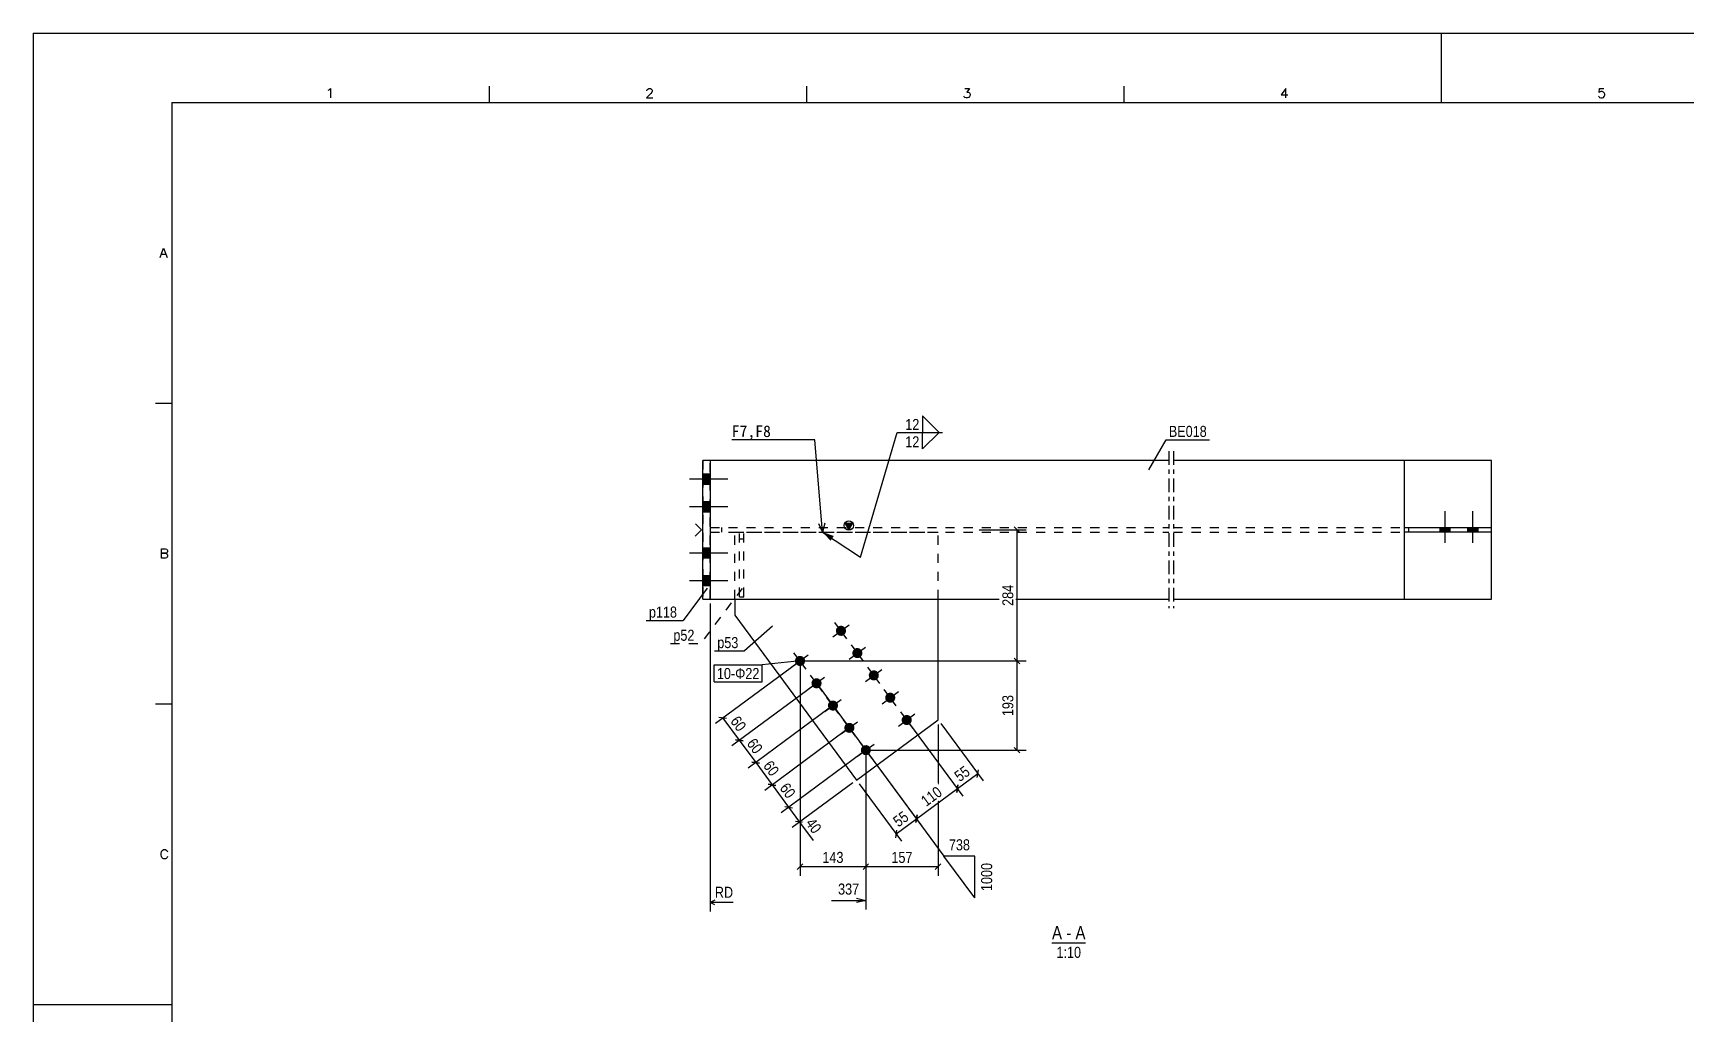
# Model space of a CAD drawing. Header units: millimetres. Extents: x -541 to 54, y -143 to 278.
# Drawn here: x -541 to -183, y 65.3 to 277.7 of the extents above; entities that cross this region are included whole.
import ezdxf

# ---------------------------------------------------------------- set-up
doc = ezdxf.new("R2010")
doc.units = ezdxf.units.MM
doc.linetypes.add('DXK_LINE_DOT2', pattern=[3.9198, 1.9599, -1.9599])
doc.linetypes.add('DXK_LINE_DOT3', pattern=[5.9187, 2.979, -0.9799, 0.9799, -0.9799])
doc.layers.add('WELD_LABELS', color=5, linetype='Continuous')
doc.styles.add('Arial Narrow', font='ARIALN.TTF', dxfattribs={"height": 0.2})

# ---------------------------------------------------------------- blocks, each defined once
blk = doc.blocks.new('Unknown-234527772-4039')
at = {"color": 7, "linetype": 'Continuous'}
for p, q in [((-540.99, 277.66), (54.01, 277.66)), ((-540.99, 277.66), (-540.99, -143.05)), ((-235.98, 277.66), (-235.98, 262.63)), ((-477.06, 265.28), (-476.87, 265.38)), ((-476.87, 265.38), (-476.59, 265.66)), ((-476.59, 265.66), (-476.59, 263.66)), ((-442.21, 266.14), (-442.21, 262.63)), ((-408.01, 265.26), (-407.92, 265.45)), ((-408.01, 265.16), (-408.01, 265.26)), ((-407.92, 265.45), (-407.82, 265.54)), ((-407.82, 265.54), (-407.64, 265.64)), ((-407.64, 265.64), (-407.26, 265.64)), ((-407.26, 265.64), (-407.07, 265.54)), ((-407.07, 265.54), (-406.97, 265.45)), ((-406.97, 265.45), (-406.88, 265.26)), ((-406.88, 265.06), (-406.97, 264.87)), ((-406.88, 265.26), (-406.88, 265.06)), ((-373.47, 266.14), (-373.47, 262.63)), ((-339.18, 265.64), (-338.13, 265.64)), ((-338.13, 265.64), (-338.7, 264.87)), ((-304.72, 266.14), (-304.72, 262.63)), ((-269.67, 265.64), (-270.63, 264.3)), ((-269.67, 263.63), (-269.67, 265.64)), ((-201.79, 264.78), (-201.7, 265.64)), ((-201.7, 265.64), (-200.75, 265.64)), ((-201.41, 264.97), (-201.7, 264.87)), ((-201.13, 264.97), (-201.41, 264.97)), ((-200.85, 264.87), (-201.13, 264.97)), ((-510.94, 262.63), (38.98, 262.63)), ((-510.94, 262.63), (-510.94, -128.03)), ((-407.16, 264.59), (-408.11, 263.63)), ((-408.11, 263.63), (-406.78, 263.63)), ((-406.97, 264.87), (-407.16, 264.59)), ((-339.28, 263.82), (-339.37, 264.02)), ((-339.18, 263.73), (-339.28, 263.82)), ((-338.89, 263.63), (-339.18, 263.73)), ((-338.61, 263.63), (-338.89, 263.63)), ((-338.7, 264.87), (-338.42, 264.87)), ((-338.32, 263.73), (-338.61, 263.63)), ((-338.42, 264.87), (-338.22, 264.78)), ((-338.13, 263.92), (-338.32, 263.73)), ((-338.22, 264.78), (-338.13, 264.68)), ((-338.13, 264.68), (-338.03, 264.4)), ((-338.03, 264.21), (-338.13, 263.92)), ((-338.03, 264.4), (-338.03, 264.21)), ((-270.63, 264.3), (-269.19, 264.3)), ((-201.89, 264.02), (-201.79, 263.82)), ((-201.7, 264.87), (-201.79, 264.78)), ((-201.79, 263.82), (-201.7, 263.73)), ((-201.7, 263.73), (-201.41, 263.63)), ((-201.41, 263.63), (-201.13, 263.63)), ((-201.13, 263.63), (-200.85, 263.73)), ((-200.66, 264.68), (-200.85, 264.87)), ((-200.85, 263.73), (-200.66, 263.92)), ((-200.56, 264.4), (-200.66, 264.68)), ((-200.66, 263.92), (-200.56, 264.21)), ((-200.56, 264.21), (-200.56, 264.4)), ((-513.49, 229.08), (-512.72, 231.08)), ((-513.2, 229.75), (-512.24, 229.75)), ((-512.72, 231.08), (-511.95, 229.08)), ((-514.45, 197.52), (-510.94, 197.52)), ((-513.18, 163.97), (-513.18, 165.97)), ((-513.18, 165.97), (-512.32, 165.97)), ((-512.32, 165.02), (-513.18, 165.02)), ((-513.18, 165.02), (-512.32, 165.02)), ((-512.32, 165.97), (-512.03, 165.87)), ((-512.03, 165.11), (-512.32, 165.02)), ((-512.32, 165.02), (-512.03, 164.92)), ((-512.03, 165.87), (-511.94, 165.78)), ((-511.94, 165.21), (-512.03, 165.11)), ((-512.03, 164.92), (-511.94, 164.82)), ((-511.94, 165.78), (-511.84, 165.59)), ((-511.84, 165.4), (-511.94, 165.21)), ((-511.94, 164.82), (-511.84, 164.63)), ((-511.84, 165.59), (-511.84, 165.4)), ((-512.32, 163.97), (-513.18, 163.97)), ((-512.03, 164.06), (-512.32, 163.97)), ((-511.94, 164.16), (-512.03, 164.06)), ((-511.84, 164.35), (-511.94, 164.16)), ((-511.84, 164.63), (-511.84, 164.35)), ((-514.45, 132.42), (-510.94, 132.42)), ((-513.27, 100.09), (-513.18, 100.38)), ((-513.18, 100.38), (-513.08, 100.57)), ((-513.08, 100.57), (-512.89, 100.76)), ((-512.89, 100.76), (-512.7, 100.86)), ((-512.7, 100.86), (-512.32, 100.86)), ((-512.32, 100.86), (-512.13, 100.76)), ((-512.13, 100.76), (-511.94, 100.57)), ((-511.94, 100.57), (-511.84, 100.38)), ((-513.27, 99.62), (-513.27, 100.09)), ((-513.18, 99.33), (-513.27, 99.62)), ((-513.08, 99.14), (-513.18, 99.33)), ((-512.89, 98.95), (-513.08, 99.14)), ((-512.7, 98.85), (-512.89, 98.95)), ((-512.32, 98.85), (-512.7, 98.85)), ((-512.13, 98.95), (-512.32, 98.85)), ((-511.94, 99.14), (-512.13, 98.95)), ((-511.84, 99.33), (-511.94, 99.14)), ((-540.99, 67.3), (-510.94, 67.3))]:
    blk.add_line(p, q, dxfattribs=at)
blk = doc.blocks.new('Unknown-234527772-11 - 2046')
at = {"color": 6, "linetype": 'Continuous'}
blk.add_line((-320.29, 80.66), (-313.02, 80.66), dxfattribs=at)
at = {"color": 0, "linetype": 'Continuous'}
blk.add_wipeout([(-318.1, 81.41), (-318.1, 84.41), (-320.29, 84.41), (-320.29, 81.41)], dxfattribs=at)
blk.add_wipeout([(-316.11, 81.41), (-316.11, 84.41), (-317.2, 84.41), (-317.2, 81.41)], dxfattribs=at)
blk.add_wipeout([(-313.02, 81.41), (-313.02, 84.41), (-315.21, 84.41), (-315.21, 81.41)], dxfattribs=at)
at = {"color": 6, "linetype": 'Continuous', "style": 'Arial Narrow'}
blk.add_text('-', height=2.86, dxfattribs=at).set_placement((-317.2, 81.41))
at = {"color": 0, "linetype": 'Continuous'}
blk.add_wipeout([(-313.99, 77.41), (-313.99, 79.91), (-319.32, 79.91), (-319.32, 77.41)], dxfattribs=at)
at = {"color": 6, "linetype": 'Continuous', "style": 'Arial Narrow'}
for s, height, p in [('A', 2.86, (-320.29, 81.41)), ('A', 2.86, (-315.21, 81.41)), ('1:10', 2.386, (-319.32, 77.41))]:
    blk.add_text(s, height=height, dxfattribs=at).set_placement(p)
blk = doc.blocks.new('Part-234527772-2051 - 2046')
at = {"linetype": 'Continuous'}
blk.add_hatch(color=2, dxfattribs=at).paths.add_polyline_path([(-364.3, 170.11), (-365.1, 171.51), (-363.5, 171.51)])
at = {"color": 4, "linetype": 'DXK_LINE_DOT3'}
for p, q in [((-294.96, 187.12), (-294.96, 153.11)), ((-293.96, 187.12), (-293.96, 153.11))]:
    blk.add_line(p, q, dxfattribs=at)
at = {"color": 2, "linetype": 'Continuous'}
for p, q in [((-394.3, 185.11), (-394.3, 155.11)), ((-294.96, 185.11), (-394.3, 185.11)), ((-225.11, 185.11), (-293.96, 185.11)), ((-243.96, 155.11), (-243.96, 185.11)), ((-225.11, 155.11), (-225.11, 185.11)), ((-364.3, 170.11), (-365.1, 171.51)), ((-365.1, 171.51), (-363.5, 171.51)), ((-363.5, 171.51), (-364.3, 170.11)), ((-243.96, 170.61), (-243.91, 170.61)), ((-225.11, 169.61), (-243.96, 169.61)), ((-243.91, 170.61), (-242.96, 170.61)), ((-242.96, 169.61), (-242.96, 170.61)), ((-242.96, 170.61), (-225.11, 170.61)), ((-394.3, 155.11), (-294.96, 155.11)), ((-293.96, 155.11), (-225.11, 155.11))]:
    blk.add_line(p, q, dxfattribs=at)
at = {"color": 7, "linetype": 'DXK_LINE_DOT2'}
for p, q in [((-394.3, 170.61), (-294.96, 170.61)), ((-394.3, 169.61), (-294.96, 169.61)), ((-391.8, 169.61), (-391.8, 170.61)), ((-293.96, 170.61), (-243.96, 170.61)), ((-293.96, 169.61), (-243.96, 169.61)), ((-243.77, 170.61), (-242.96, 170.61))]:
    blk.add_line(p, q, dxfattribs=at)
at = {"color": 2, "linetype": 'Continuous'}
blk.add_circle((-364.3, 171.01), 1, dxfattribs=at)
blk = doc.blocks.new('Bolt-234527772-2054 - 2046')
at = {"linetype": 'Continuous'}
for points in [[(-394.3, 180.01), (-394.3, 182.21), (-395.9, 182.21), (-395.9, 180.01)], [(-394.3, 180.01), (-394.3, 182.21), (-395.9, 182.21), (-395.9, 180.01)], [(-394.3, 180.01), (-394.3, 182.21), (-395.9, 182.21), (-395.9, 180.01)], [(-394.3, 174.01), (-394.3, 176.21), (-395.9, 176.21), (-395.9, 174.01)], [(-394.3, 174.01), (-394.3, 176.21), (-395.9, 176.21), (-395.9, 174.01)], [(-394.3, 174.01), (-394.3, 176.21), (-395.9, 176.21), (-395.9, 174.01)], [(-394.3, 164.01), (-394.3, 166.21), (-395.9, 166.21), (-395.9, 164.01)], [(-394.3, 164.01), (-394.3, 166.21), (-395.9, 166.21), (-395.9, 164.01)], [(-394.3, 164.01), (-394.3, 166.21), (-395.9, 166.21), (-395.9, 164.01)], [(-394.3, 158.01), (-394.3, 160.21), (-395.9, 160.21), (-395.9, 158.01)], [(-394.3, 158.01), (-394.3, 160.21), (-395.9, 160.21), (-395.9, 158.01)], [(-394.3, 158.01), (-394.3, 160.21), (-395.9, 160.21), (-395.9, 158.01)]]:
    blk.add_hatch(color=3, dxfattribs=at).paths.add_polyline_path(points)
at = {"color": 3, "linetype": 'Continuous'}
for p, q in [((-398.84, 181.11), (-390.5, 181.11)), ((-398.84, 181.11), (-390.5, 181.11)), ((-398.84, 181.11), (-390.5, 181.11)), ((-395.9, 182.21), (-394.3, 182.21)), ((-395.9, 182.21), (-394.3, 182.21)), ((-395.9, 182.21), (-394.3, 182.21)), ((-395.9, 180.01), (-394.3, 180.01)), ((-395.9, 180.01), (-394.3, 180.01)), ((-395.9, 180.01), (-394.3, 180.01)), ((-395.9, 176.21), (-394.3, 176.21)), ((-395.9, 176.21), (-394.3, 176.21)), ((-395.9, 176.21), (-394.3, 176.21)), ((-398.84, 175.11), (-390.5, 175.11)), ((-398.84, 175.11), (-390.5, 175.11)), ((-398.84, 175.11), (-390.5, 175.11)), ((-395.9, 174.01), (-394.3, 174.01)), ((-395.9, 174.01), (-394.3, 174.01)), ((-395.9, 174.01), (-394.3, 174.01)), ((-398.84, 165.11), (-390.5, 165.11)), ((-398.84, 165.11), (-390.5, 165.11)), ((-398.84, 165.11), (-390.5, 165.11)), ((-395.9, 166.21), (-394.3, 166.21)), ((-395.9, 166.21), (-394.3, 166.21)), ((-395.9, 166.21), (-394.3, 166.21)), ((-395.9, 164.01), (-394.3, 164.01)), ((-395.9, 164.01), (-394.3, 164.01)), ((-395.9, 164.01), (-394.3, 164.01)), ((-398.84, 159.11), (-390.5, 159.11)), ((-398.84, 159.11), (-390.5, 159.11)), ((-398.84, 159.11), (-390.5, 159.11)), ((-395.9, 160.21), (-394.3, 160.21)), ((-395.9, 160.21), (-394.3, 160.21)), ((-395.9, 160.21), (-394.3, 160.21)), ((-395.9, 158.01), (-394.3, 158.01)), ((-395.9, 158.01), (-394.3, 158.01)), ((-395.9, 158.01), (-394.3, 158.01))]:
    blk.add_line(p, q, dxfattribs=at)
blk = doc.blocks.new('Part-234527772-2047 - 2046')
at = {"color": 7, "linetype": 'DXK_LINE_DOT2'}
for p, q in [((-388, 155.61), (-388, 169.61)), ((-388, 169.61), (-387, 169.61)), ((-387, 155.61), (-387, 169.61)), ((-388, 168.11), (-387, 168.11)), ((-388, 155.61), (-387, 155.61))]:
    blk.add_line(p, q, dxfattribs=at)
blk = doc.blocks.new('Part-234527772-2048 - 2046')
at = {"color": 7, "linetype": 'DXK_LINE_DOT2'}
for p, q in [((-389, 169.61), (-344.96, 169.61)), ((-389, 155.11), (-389, 169.61)), ((-344.96, 155.11), (-344.96, 169.61))]:
    blk.add_line(p, q, dxfattribs=at)
at = {"color": 2, "linetype": 'Continuous'}
for p, q in [((-389, 155.11), (-389, 151.59)), ((-344.96, 128.96), (-344.96, 155.11)), ((-389, 151.59), (-362.66, 115.9)), ((-362.66, 115.9), (-344.96, 128.96))]:
    blk.add_line(p, q, dxfattribs=at)
blk = doc.blocks.new('Part-234527772-2050 - 2046')
at = {"color": 2, "linetype": 'Continuous'}
for p, q in [((-394.3, 185.11), (-395.9, 185.11)), ((-395.9, 155.11), (-395.9, 185.11)), ((-396.2, 170.11), (-397.6, 168.71)), ((-396.2, 170.11), (-397.5, 171.41)), ((-395.9, 155.11), (-394.3, 155.11))]:
    blk.add_line(p, q, dxfattribs=at)
at = {"color": 7, "linetype": 'DXK_LINE_DOT2'}
for p, q in [((-395.9, 185.11), (-395.9, 155.11)), ((-394.3, 185.11), (-394.3, 155.11)), ((-394.3, 155.11), (-394.3, 185.11))]:
    blk.add_line(p, q, dxfattribs=at)
blk = doc.blocks.new('Bolt-234527772-2052 - 2046')
at = {"linetype": 'Continuous'}
for points in [[(-366.89, 147.57, -1), (-365.12, 148.88, -1)], [(-363.33, 142.74, -1), (-361.56, 144.05, -1)], [(-375.75, 141.04, -1), (-373.97, 142.35, -1)], [(-359.77, 137.92, -1), (-358, 139.22, -1)], [(-372.18, 136.21, -1), (-370.41, 137.52, -1)], [(-368.62, 131.38, -1), (-366.85, 132.69, -1)], [(-356.21, 133.09, -1), (-354.44, 134.39, -1)], [(-352.64, 128.26, -1), (-350.87, 129.57, -1)], [(-365.06, 126.56, -1), (-363.29, 127.86, -1)], [(-361.49, 121.73, -1), (-359.72, 123.03, -1)]]:
    blk.add_hatch(color=3, dxfattribs=at).paths.add_polyline_path(points)
at = {"color": 3, "linetype": 'Continuous'}
for p, q in [((-367.78, 146.92), (-364.24, 149.53)), ((-364.7, 146.45), (-367.32, 149.99)), ((-373.55, 139.92), (-376.17, 143.46)), ((-364.22, 142.09), (-360.68, 144.7)), ((-361.14, 141.63), (-363.75, 145.17)), ((-376.63, 140.39), (-373.09, 143)), ((-360.65, 137.26), (-357.11, 139.87)), ((-357.58, 136.8), (-360.19, 140.34)), ((-373.07, 135.56), (-369.53, 138.17)), ((-369.99, 135.09), (-372.6, 138.63)), ((-369.5, 130.73), (-365.96, 133.34)), ((-366.43, 130.27), (-369.04, 133.81)), ((-357.09, 132.43), (-353.55, 135.05)), ((-354.01, 131.97), (-356.63, 135.51)), ((-362.87, 125.44), (-365.48, 128.98)), ((-353.53, 127.61), (-349.99, 130.22)), ((-350.45, 127.14), (-353.06, 130.68)), ((-365.94, 125.9), (-362.4, 128.52)), ((-362.38, 121.07), (-358.84, 123.69)), ((-359.3, 120.61), (-361.92, 124.15))]:
    blk.add_line(p, q, dxfattribs=at)
blk = doc.blocks.new('Bolt-234527772-2055 - 2046')
at = {"linetype": 'Continuous'}
for points in [[(-234.01, 170.61), (-236.21, 170.61), (-236.21, 169.61), (-234.01, 169.61)], [(-234.01, 170.61), (-236.21, 170.61), (-236.21, 169.61), (-234.01, 169.61)], [(-234.01, 170.61), (-236.21, 170.61), (-236.21, 169.61), (-234.01, 169.61)], [(-228.01, 170.61), (-230.21, 170.61), (-230.21, 169.61), (-228.01, 169.61)], [(-228.01, 170.61), (-230.21, 170.61), (-230.21, 169.61), (-228.01, 169.61)], [(-228.01, 170.61), (-230.21, 170.61), (-230.21, 169.61), (-228.01, 169.61)]]:
    blk.add_hatch(color=3, dxfattribs=at).paths.add_polyline_path(points)
at = {"color": 3, "linetype": 'Continuous'}
for p, q in [((-235.11, 167.27), (-235.11, 174.11)), ((-235.11, 167.27), (-235.11, 174.11)), ((-235.11, 167.27), (-235.11, 174.11)), ((-229.11, 167.27), (-229.11, 174.11)), ((-229.11, 167.27), (-229.11, 174.11)), ((-229.11, 167.27), (-229.11, 174.11)), ((-236.21, 169.61), (-236.21, 170.61)), ((-236.21, 169.61), (-236.21, 170.61)), ((-236.21, 169.61), (-236.21, 170.61)), ((-234.01, 169.61), (-234.01, 170.61)), ((-234.01, 169.61), (-234.01, 170.61)), ((-234.01, 169.61), (-234.01, 170.61)), ((-230.21, 169.61), (-230.21, 170.61)), ((-230.21, 169.61), (-230.21, 170.61)), ((-230.21, 169.61), (-230.21, 170.61)), ((-228.01, 169.61), (-228.01, 170.61)), ((-228.01, 169.61), (-228.01, 170.61)), ((-228.01, 169.61), (-228.01, 170.61))]:
    blk.add_line(p, q, dxfattribs=at)
blk = doc.blocks.new('StraightDimension-234527772-3750 - 2046')
at = {"color": 7, "linetype": 'Continuous'}
for p, q in [((-372.1, 136.27), (-389.64, 123.33)), ((-368.54, 131.44), (-386.08, 118.5)), ((-387.19, 124.39), (-388.87, 124.64)), ((-388.03, 124.51), (-384.47, 119.69)), ((-385.31, 119.81), (-383.63, 119.56))]:
    blk.add_line(p, q, dxfattribs=at)
at = {"color": 0}
blk.add_wipeout([(-384.81, 120.65), (-381.99, 122.73), (-384.39, 125.98), (-387.21, 123.91)], dxfattribs=at)
at = {"color": 4, "style": 'Arial Narrow'}
blk.add_text('60', height=2.386, rotation=-53.5716, dxfattribs=at).set_placement((-386.51, 123.8))
blk = doc.blocks.new('StraightDimension-234527772-3634 - 2046')
at = {"color": 7, "linetype": 'Continuous'}
for p, q in [((-344.96, 127.96), (-344.96, 95.17)), ((-360.61, 121.38), (-360.61, 95.17)), ((-360.01, 97.77), (-361.21, 96.57)), ((-360.61, 97.17), (-344.96, 97.17)), ((-345.56, 96.57), (-344.36, 97.77))]:
    blk.add_line(p, q, dxfattribs=at)
at = {"color": 0}
blk.add_wipeout([(-350, 97.47), (-350, 100.97), (-355.57, 100.97), (-355.57, 97.47)], dxfattribs=at)
at = {"color": 4, "style": 'Arial Narrow'}
blk.add_text('157', height=2.386, dxfattribs=at).set_placement((-355.07, 97.97))
blk = doc.blocks.new('StraightDimension-234527772-3749 - 2046')
at = {"color": 7, "linetype": 'Continuous'}
for p, q in [((-368.54, 131.44), (-386.08, 118.5)), ((-364.98, 126.62), (-382.52, 113.67)), ((-383.63, 119.56), (-385.31, 119.81)), ((-384.47, 119.69), (-380.91, 114.86)), ((-381.75, 114.99), (-380.07, 114.73))]:
    blk.add_line(p, q, dxfattribs=at)
at = {"color": 0}
blk.add_wipeout([(-381.24, 115.82), (-378.43, 117.9), (-380.83, 121.16), (-383.65, 119.08)], dxfattribs=at)
at = {"color": 4, "style": 'Arial Narrow'}
blk.add_text('60', height=2.386, rotation=-53.5716, dxfattribs=at).set_placement((-382.95, 118.97))
blk = doc.blocks.new('StraightDimension-234527772-2869 - 2046')
at = {"color": 7, "linetype": 'Continuous'}
for p, q in [((-360.61, 121.38), (-360.61, 87.86)), ((-368.05, 89.86), (-360.61, 89.86)), ((-362.61, 90.36), (-360.61, 89.86)), ((-360.61, 89.86), (-362.61, 89.36))]:
    blk.add_line(p, q, dxfattribs=at)
at = {"color": 0, "linetype": 'Continuous'}
blk.add_wipeout([(-388.86, 89.91), (-388.86, 93.41), (-393.81, 93.41), (-393.81, 89.91)], dxfattribs=at)
at = {"color": 7, "linetype": 'Continuous'}
for p, q in [((-394.3, 154.11), (-394.3, 87.41)), ((-393.3, 89.91), (-394.3, 89.41)), ((-393.3, 88.91), (-394.3, 89.41)), ((-389.36, 89.41), (-394.3, 89.41))]:
    blk.add_line(p, q, dxfattribs=at)
at = {"color": 4, "linetype": 'Continuous', "style": 'Arial Narrow'}
blk.add_text('RD', height=2.386, dxfattribs=at).set_placement((-393.31, 90.41))
at = {"color": 0}
blk.add_wipeout([(-361.55, 90.61), (-361.55, 94.11), (-367.12, 94.11), (-367.12, 90.61)], dxfattribs=at)
at = {"color": 4, "style": 'Arial Narrow'}
blk.add_text('337', height=2.386, dxfattribs=at).set_placement((-366.62, 91.11))
blk = doc.blocks.new('StraightDimension-234527772-3635 - 2046')
at = {"color": 7, "linetype": 'Continuous'}
for p, q in [((-374.86, 140.69), (-374.86, 95.17)), ((-360.61, 121.38), (-360.61, 95.17)), ((-374.26, 97.77), (-375.46, 96.57)), ((-374.86, 97.17), (-360.61, 97.17)), ((-361.21, 96.57), (-360.01, 97.77))]:
    blk.add_line(p, q, dxfattribs=at)
at = {"color": 0}
blk.add_wipeout([(-364.95, 97.47), (-364.95, 100.97), (-370.52, 100.97), (-370.52, 97.47)], dxfattribs=at)
at = {"color": 4, "style": 'Arial Narrow'}
blk.add_text('143', height=2.386, dxfattribs=at).set_placement((-370.02, 97.97))
blk = doc.blocks.new('StraightDimension-234527772-3664 - 2046')
at = {"color": 7, "linetype": 'Continuous'}
for p, q in [((-336.06, 170.11), (-325.86, 170.11)), ((-327.26, 169.51), (-328.46, 170.71)), ((-327.86, 141.69), (-327.86, 170.11)), ((-373.86, 141.69), (-325.86, 141.69)), ((-328.46, 142.29), (-327.26, 141.09))]:
    blk.add_line(p, q, dxfattribs=at)
at = {"color": 0}
blk.add_wipeout([(-328.16, 158.69), (-331.66, 158.69), (-331.66, 153.12), (-328.16, 153.12)], dxfattribs=at)
at = {"color": 4, "style": 'Arial Narrow'}
blk.add_text('284', height=2.386, rotation=90.0002, dxfattribs=at).set_placement((-328.66, 153.62))
blk = doc.blocks.new('StraightDimension-234527772-3665 - 2046')
at = {"color": 7, "linetype": 'Continuous'}
for p, q in [((-373.86, 141.69), (-325.86, 141.69)), ((-327.26, 141.09), (-328.46, 142.29)), ((-327.86, 122.38), (-327.86, 141.69)), ((-359.61, 122.38), (-325.86, 122.38)), ((-328.46, 122.98), (-327.26, 121.78))]:
    blk.add_line(p, q, dxfattribs=at)
at = {"color": 0}
blk.add_wipeout([(-328.16, 134.82), (-331.66, 134.82), (-331.66, 129.25), (-328.16, 129.25)], dxfattribs=at)
at = {"color": 4, "style": 'Arial Narrow'}
blk.add_text('193', height=2.386, rotation=90.0002, dxfattribs=at).set_placement((-328.66, 129.75))
blk = doc.blocks.new('StraightDimension-234527772-3725 - 2046')
at = {"color": 7, "linetype": 'Continuous'}
for p, q in [((-351.16, 128.11), (-339.6, 112.44)), ((-344.36, 128.16), (-335.18, 115.71)), ((-336.49, 116.48), (-336.24, 118.15)), ((-340.66, 114.89), (-340.92, 113.21)), ((-340.79, 114.05), (-336.36, 117.32))]:
    blk.add_line(p, q, dxfattribs=at)
at = {"color": 0}
blk.add_wipeout([(-337.13, 117.13), (-339.2, 119.94), (-342.46, 117.54), (-340.38, 114.72)], dxfattribs=at)
at = {"color": 4, "style": 'Arial Narrow'}
blk.add_text('55', height=2.386, rotation=36.4287, dxfattribs=at).set_placement((-340.28, 115.42))
blk = doc.blocks.new('StraightDimension-234527772-3726 - 2046')
at = {"color": 7, "linetype": 'Continuous'}
for p, q in [((-351.16, 128.11), (-339.6, 112.44)), ((-360.01, 121.58), (-348.45, 105.91)), ((-340.92, 113.21), (-340.66, 114.89)), ((-349.64, 107.52), (-340.79, 114.05)), ((-349.51, 108.36), (-349.77, 106.68))]:
    blk.add_line(p, q, dxfattribs=at)
at = {"color": 0}
blk.add_wipeout([(-343.15, 112.68), (-345.23, 115.5), (-349.71, 112.19), (-347.63, 109.37)], dxfattribs=at)
at = {"color": 4, "style": 'Arial Narrow'}
blk.add_text('110', height=2.386, rotation=36.4287, dxfattribs=at).set_placement((-347.53, 110.07))
blk = doc.blocks.new('AngleDimension-234527772-3791 - 2046')
at = {"color": 7, "linetype": 'Continuous'}
for p, q in [((-370.7, 136.06), (-343.68, 99.44)), ((-337, 99.44), (-343.68, 99.44)), ((-337, 90.39), (-343.68, 99.44)), ((-337, 90.39), (-337, 99.44))]:
    blk.add_line(p, q, dxfattribs=at)
at = {"color": 0}
blk.add_wipeout([(-332.75, 98.46), (-336.25, 98.46), (-336.25, 91.37), (-332.75, 91.37)], dxfattribs=at)
at = {"color": 4, "style": 'Arial Narrow'}
blk.add_text('1000', height=2.386, rotation=90.0002, dxfattribs=at).set_placement((-333.25, 91.87))
at = {"color": 0}
blk.add_wipeout([(-337.55, 100.19), (-337.55, 103.69), (-343.12, 103.69), (-343.12, 100.19)], dxfattribs=at)
at = {"color": 4, "style": 'Arial Narrow'}
blk.add_text('738', height=2.386, dxfattribs=at).set_placement((-342.62, 100.69))
blk = doc.blocks.new('StraightDimension-234527772-3727 - 2046')
at = {"color": 7, "linetype": 'Continuous'}
for p, q in [((-360.01, 121.58), (-348.45, 105.91)), ((-362.07, 115.09), (-352.88, 102.64)), ((-354.07, 104.25), (-349.64, 107.52)), ((-349.77, 106.68), (-349.51, 108.36)), ((-353.94, 105.09), (-354.19, 103.41))]:
    blk.add_line(p, q, dxfattribs=at)
at = {"color": 0}
blk.add_wipeout([(-350.4, 107.33), (-352.48, 110.14), (-355.74, 107.74), (-353.66, 104.92)], dxfattribs=at)
at = {"color": 4, "style": 'Arial Narrow'}
blk.add_text('55', height=2.386, rotation=36.4287, dxfattribs=at).set_placement((-353.55, 105.62))
blk = doc.blocks.new('StraightDimension-234527772-3747 - 2046')
at = {"color": 7, "linetype": 'Continuous'}
for p, q in [((-361.41, 121.79), (-378.95, 108.84)), ((-363.46, 115.3), (-376.58, 105.63)), ((-378.18, 110.16), (-376.5, 109.9)), ((-377.34, 110.03), (-374.97, 106.81)), ((-374.13, 106.69), (-375.81, 106.94))]:
    blk.add_line(p, q, dxfattribs=at)
at = {"color": 0}
blk.add_wipeout([(-372.06, 103.38), (-369.25, 105.46), (-371.65, 108.72), (-374.47, 106.64)], dxfattribs=at)
at = {"color": 7, "linetype": 'Continuous'}
blk.add_line((-374.97, 106.81), (-372.05, 102.85), dxfattribs=at)
blk.add_line((-374.97, 106.81), (-372.05, 102.85), dxfattribs=at)
at = {"color": 4, "style": 'Arial Narrow'}
blk.add_text('40', height=2.386, rotation=-53.5716, dxfattribs=at).set_placement((-373.77, 106.53))
blk = doc.blocks.new('StraightDimension-234527772-3748 - 2046')
at = {"color": 7, "linetype": 'Continuous'}
for p, q in [((-364.98, 126.62), (-382.52, 113.67)), ((-361.41, 121.79), (-378.95, 108.84)), ((-380.07, 114.73), (-381.75, 114.99)), ((-380.91, 114.86), (-377.34, 110.03)), ((-378.18, 110.16), (-376.5, 109.9))]:
    blk.add_line(p, q, dxfattribs=at)
at = {"color": 0}
blk.add_wipeout([(-377.68, 110.99), (-374.87, 113.07), (-377.27, 116.33), (-380.08, 114.25)], dxfattribs=at)
at = {"color": 4, "style": 'Arial Narrow'}
blk.add_text('60', height=2.386, rotation=-53.5716, dxfattribs=at).set_placement((-379.39, 114.15))
blk = doc.blocks.new('StraightDimension-234527772-3751 - 2046')
at = {"color": 7, "linetype": 'Continuous'}
for p, q in [((-375.66, 141.1), (-393.2, 128.15)), ((-372.1, 136.27), (-389.64, 123.33)), ((-390.76, 129.22), (-392.43, 129.47)), ((-391.59, 129.34), (-388.03, 124.51)), ((-388.87, 124.64), (-387.19, 124.39))]:
    blk.add_line(p, q, dxfattribs=at)
at = {"color": 0}
blk.add_wipeout([(-388.37, 125.48), (-385.55, 127.56), (-387.96, 130.81), (-390.77, 128.73)], dxfattribs=at)
at = {"color": 4, "style": 'Arial Narrow'}
blk.add_text('60', height=2.386, rotation=-53.5716, dxfattribs=at).set_placement((-390.07, 128.63))
blk = doc.blocks.new('Mark-234527772-2078 - 2046')
at = {"color": 0}
blk.add_wipeout([(-397.73, 146.07), (-397.73, 148.57), (-402.3, 148.57), (-402.3, 146.07)], dxfattribs=at)
blk.add_wipeout([(-397.73, 146.07), (-397.73, 148.57), (-402.3, 148.57), (-402.3, 146.07)], dxfattribs=at)
at = {"color": 7, "linetype": 'DXK_LINE_DOT2'}
for p in [(-387.4, 157.42), (-402.9, 145.47)]:
    blk.add_line(p, (-396.38, 145.47), dxfattribs=at)
at = {"color": 3, "style": 'Arial Narrow'}
blk.add_text('p52', height=2.386, dxfattribs=at).set_placement((-402.3, 146.07))
blk = doc.blocks.new('Mark-234527772-2081 - 2046')
at = {"color": 0}
blk.add_wipeout([(-388.22, 144.48), (-388.22, 146.98), (-392.79, 146.98), (-392.79, 144.48)], dxfattribs=at)
blk.add_wipeout([(-388.22, 144.48), (-388.22, 146.98), (-392.79, 146.98), (-392.79, 144.48)], dxfattribs=at)
at = {"color": 7, "linetype": 'Continuous'}
for p in [(-380.82, 149.23), (-393.39, 143.88)]:
    blk.add_line(p, (-386.87, 143.88), dxfattribs=at)
at = {"color": 3, "style": 'Arial Narrow'}
blk.add_text('p53', height=2.386, dxfattribs=at).set_placement((-392.79, 144.48))
blk = doc.blocks.new('Mark-234527772-2084 - 2046')
at = {"color": 0}
blk.add_wipeout([(-401.51, 151.08), (-401.51, 153.58), (-407.6, 153.58), (-407.6, 151.08)], dxfattribs=at)
blk.add_wipeout([(-401.51, 151.08), (-401.51, 153.58), (-407.6, 153.58), (-407.6, 151.08)], dxfattribs=at)
at = {"color": 7, "linetype": 'Continuous'}
for p in [(-395, 157.48), (-408.2, 150.48)]:
    blk.add_line(p, (-400.16, 150.48), dxfattribs=at)
at = {"color": 3, "style": 'Arial Narrow'}
blk.add_text('p118', height=2.386, dxfattribs=at).set_placement((-407.6, 151.08))
blk = doc.blocks.new('Mark-234527772-2087 - 2046')
at = {"color": 0}
blk.add_wipeout([(-286.76, 190.21), (-286.76, 192.71), (-294.98, 192.71), (-294.98, 190.21)], dxfattribs=at)
blk.add_wipeout([(-286.76, 190.21), (-286.76, 192.71), (-294.98, 192.71), (-294.98, 190.21)], dxfattribs=at)
at = {"color": 7, "linetype": 'Continuous'}
for p, q in [((-299.3, 183.08), (-295.58, 189.61)), ((-295.58, 189.61), (-286.16, 189.61))]:
    blk.add_line(p, q, dxfattribs=at)
at = {"color": 3, "style": 'Arial Narrow'}
blk.add_text('BE018', height=2.386, dxfattribs=at).set_placement((-294.98, 190.21))
blk = doc.blocks.new('Mark-234527772-2881 - 2046')
at = {"color": 0}
blk.add_wipeout([(-383.66, 137.78), (-383.66, 140.28), (-392.87, 140.28), (-392.87, 137.78)], dxfattribs=at)
blk.add_wipeout([(-383.66, 137.78), (-383.66, 140.28), (-392.87, 140.28), (-392.87, 137.78)], dxfattribs=at)
at = {"color": 7, "linetype": 'Continuous'}
for p, q in [((-393.47, 140.88), (-383.06, 140.88)), ((-393.47, 137.18), (-393.47, 140.88)), ((-374.86, 141.69), (-383.06, 140.88)), ((-383.06, 137.18), (-383.06, 140.88)), ((-393.47, 137.18), (-383.06, 137.18))]:
    blk.add_line(p, q, dxfattribs=at)
at = {"color": 3, "style": 'Arial Narrow'}
blk.add_text('10-Φ22', height=2.386, dxfattribs=at).set_placement((-392.87, 137.78))
blk = doc.blocks.new('WeldMark-234527772-3918 - 2046')
at = {"linetype": 'Continuous'}
blk.add_hatch(color=3, dxfattribs=at).paths.add_polyline_path([(-368.25, 167.71), (-369.99, 169.61), (-367.56, 168.75)])
at = {"color": 3, "linetype": 'Continuous'}
blk.add_line((-369.99, 169.61), (-361.78, 164.14), dxfattribs=at)
at = {"color": 0}
blk.add_wipeout([(-348.83, 191.5), (-348.83, 194.4), (-352.27, 194.4), (-352.27, 191.5)], dxfattribs=at)
at = {"color": 3, "linetype": 'Continuous'}
for p, q in [((-344.74, 191.2), (-348.31, 194.77)), ((-348.31, 194.77), (-348.31, 191.2)), ((-348.31, 191.2), (-344.74, 191.2))]:
    blk.add_line(p, q, dxfattribs=at)
at = {"color": 0, "linetype": 'Continuous'}
blk.add_wipeout([(-348.83, 187.75), (-348.83, 190.65), (-352.27, 190.65), (-352.27, 187.75)], dxfattribs=at)
at = {"color": 3, "linetype": 'Continuous'}
for p, q in [((-361.78, 164.14), (-353.82, 191.2)), ((-353.82, 191.2), (-344.03, 191.2)), ((-348.31, 191.2), (-344.74, 191.2)), ((-344.74, 191.2), (-348.31, 187.63)), ((-348.31, 187.63), (-348.31, 191.2))]:
    blk.add_line(p, q, dxfattribs=at)
at = {"color": 3, "style": 'Arial Narrow'}
blk.add_text('12', height=2.386, dxfattribs=at).set_placement((-352.07, 191.7))
at = {"color": 3, "linetype": 'Continuous', "style": 'Arial Narrow'}
blk.add_text('12', height=2.386, dxfattribs=at).set_placement((-352.07, 187.95))

msp = doc.modelspace()

# ---------------------------------------------------------------- block references
for name in ['Unknown-234527772-4039', 'Part-234527772-2051 - 2046', 'Part-234527772-2050 - 2046', 'Bolt-234527772-2054 - 2046', 'Bolt-234527772-2055 - 2046', 'Part-234527772-2048 - 2046', 'Part-234527772-2047 - 2046', 'Bolt-234527772-2052 - 2046']:
    msp.add_blockref(name, (0, 0))

# ---------------------------------------------------------------- texts
at = {"layer": 'WELD_LABELS', "color": 5, "insert": (-389.67, 189.54), "char_height": 2.5, "attachment_point": 7}
msp.add_mtext('F7,F8', dxfattribs=at)

# ---------------------------------------------------------------- next in the draw order: block references
for name in ['Mark-234527772-2087 - 2046', 'StraightDimension-234527772-3750 - 2046', 'StraightDimension-234527772-3634 - 2046', 'Unknown-234527772-11 - 2046']:
    msp.add_blockref(name, (0, 0))

# ---------------------------------------------------------------- next in the draw order: block references
msp.add_blockref('StraightDimension-234527772-3749 - 2046', (0, 0))

# ---------------------------------------------------------------- next in the draw order: block references
msp.add_blockref('StraightDimension-234527772-2869 - 2046', (0, 0))

# ---------------------------------------------------------------- next in the draw order: block references
for name in ['Mark-234527772-2078 - 2046', 'StraightDimension-234527772-3635 - 2046']:
    msp.add_blockref(name, (0, 0))

# ---------------------------------------------------------------- next in the draw order: block references
for name in ['StraightDimension-234527772-3664 - 2046', 'Mark-234527772-2081 - 2046']:
    msp.add_blockref(name, (0, 0))

# ---------------------------------------------------------------- next in the draw order: block references
for name in ['WeldMark-234527772-3918 - 2046', 'Mark-234527772-2084 - 2046', 'StraightDimension-234527772-3665 - 2046']:
    msp.add_blockref(name, (0, 0))

# ---------------------------------------------------------------- next in the draw order: linework, layer by layer
at = {"layer": 'WELD_LABELS', "color": 5}
for p, q in [((-371.67, 189.54), (-389.67, 189.54)), ((-369.99, 169.61), (-371.67, 189.54)), ((-370.83, 171.43), (-369.99, 169.61)), ((-369.46, 171.54), (-369.99, 169.61))]:
    msp.add_line(p, q, dxfattribs=at)

# ---------------------------------------------------------------- next in the draw order: block references
msp.add_blockref('StraightDimension-234527772-3725 - 2046', (0, 0))

# ---------------------------------------------------------------- next in the draw order: block references
msp.add_blockref('StraightDimension-234527772-3726 - 2046', (0, 0))

# ---------------------------------------------------------------- next in the draw order: block references
msp.add_blockref('AngleDimension-234527772-3791 - 2046', (0, 0))

# ---------------------------------------------------------------- next in the draw order: block references
msp.add_blockref('StraightDimension-234527772-3727 - 2046', (0, 0))

# ---------------------------------------------------------------- next in the draw order: block references
msp.add_blockref('StraightDimension-234527772-3747 - 2046', (0, 0))

# ---------------------------------------------------------------- next in the draw order: block references
msp.add_blockref('StraightDimension-234527772-3748 - 2046', (0, 0))

# ---------------------------------------------------------------- next in the draw order: block references
msp.add_blockref('StraightDimension-234527772-3751 - 2046', (0, 0))

# ---------------------------------------------------------------- next in the draw order: block references
msp.add_blockref('Mark-234527772-2881 - 2046', (0, 0))

doc.saveas('drawing.dxf')
